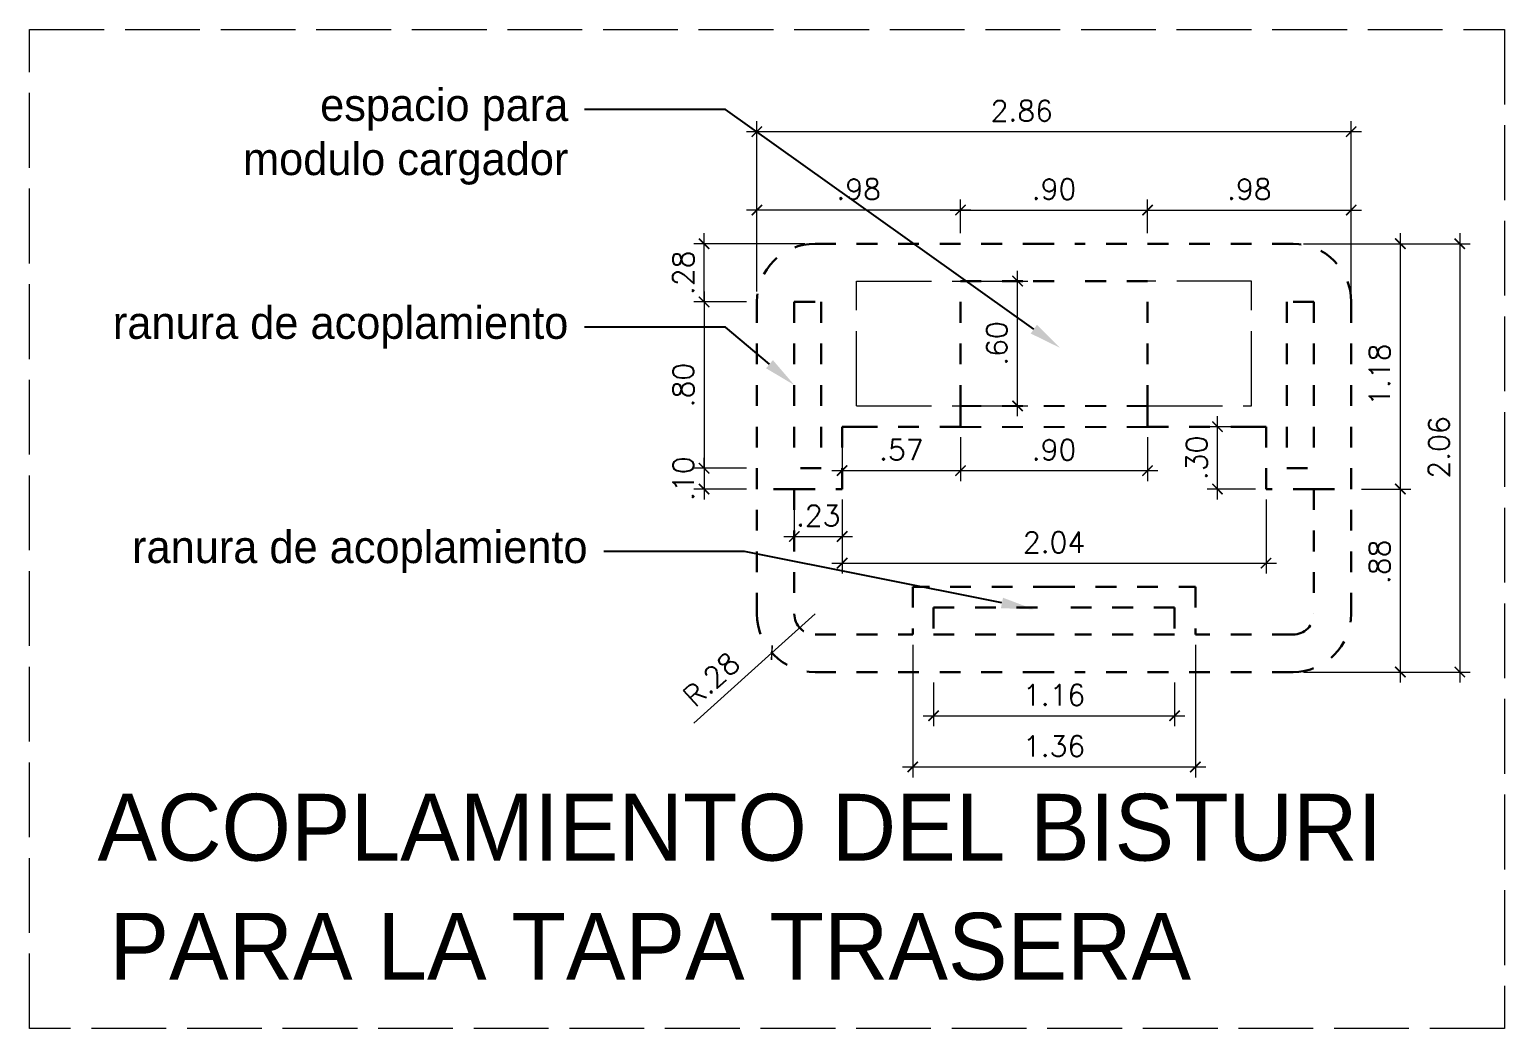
# Model space of a CAD drawing. Header units: millimetres. Extents: x 3117.9 to 3172.3, y 1005.1 to 1030.5.
# Drawn here: x 3139.8 to 3146.9, y 1022.98 to 1027.78 of the extents above; entities that cross this region are included whole.
import ezdxf
from ezdxf import colors
from ezdxf.entities.mleader import LeaderData, LeaderLine
from ezdxf.math import Vec2, Vec3

# ---------------------------------------------------------------- set-up
doc = ezdxf.new("R2010")
doc.units = ezdxf.units.MM
doc.linetypes.add('ACAD_ISO02W100', pattern=[15, 12, -3])
doc.linetypes.add('ACAD_ISO03W100', pattern=[30, 12, -18])
for name, color, linetype, lineweight in [('bloque', 2, 'Continuous', 25), ('corte', 1, 'Continuous', 30), ('MU-COTAS', 6, 'Continuous', 9), ('rayado', 130, 'ACAD_ISO03W100', 9)]:
    doc.layers.add(name, color=color, linetype=linetype, lineweight=lineweight)
doc.layers.add('MU-CascoExistente', color=200, linetype='Continuous')
doc.styles.get("Standard").update_dxf_attribs({"font": 'MOD20.TTF'})
doc.styles.add('T-COTA 1 en 50', font='romans.shx')
doc.dimstyles.new('cota exterior esc 1 en 50', dxfattribs={"dimtxt": 0.1, "dimasz": 0.05, "dimexe": 0.05, "dimexo": 0.05, "dimgap": 0.05, "dimtad": 1, "dimzin": 4, "dimdsep": 46, "dimtxsty": 'T-COTA 1 en 50', "dimblk": 'ARCHTICK', "dimcen": 2.5, "dimdle": 0.05, "dimclrd": 256, "dimclre": 256, "dimclrt": 240, "dimaunit": 1, "dimazin": 0, "dimtfac": 1, "dimtix": 1, "dimtmove": 0, "dimatfit": 3, "dimfxl": 1, "dimtolj": 1, "dimlwd": -1, "dimlwe": -1, "dimarcsym": 0})

# ---------------------------------------------------------------- blocks, each defined once
blk = doc.blocks.new('_ArchTick')
at = {"layer": 'MU-CascoExistente', "color": 0, "const_width": 0.15}
blk.add_lwpolyline([(-0.5, -0.5), (0.5, 0.5)], dxfattribs=at)
blk = doc.blocks.new('*D97')
at = {"layer": 'Defpoints', "color": 0, "ltscale": 0.002, "transparency": 16777216}
for p in [(3146.1618, 1027.2931), (3143.3018, 1026.4741), (3146.1618, 1026.4741)]:
    blk.add_point(p, dxfattribs=at)
at = {"layer": 'MU-COTAS', "ltscale": 0.002, "transparency": 16777216}
for p, q in [((3143.2518, 1027.2931), (3146.2118, 1027.2931)), ((3143.3018, 1026.5241), (3143.3018, 1027.3431)), ((3146.1618, 1026.5241), (3146.1618, 1027.3431))]:
    blk.add_line(p, q, dxfattribs=at)
at = {"layer": 'MU-COTAS', "ltscale": 0.002, "transparency": 16777216, "xscale": 0.05, "yscale": 0.05, "zscale": 0.05, "rotation": 180}
blk.add_blockref('_ArchTick', (3143.3018, 1027.2931), dxfattribs=at)
at = {"layer": 'MU-COTAS', "ltscale": 0.002, "transparency": 16777216, "xscale": 0.05, "yscale": 0.05, "zscale": 0.05}
blk.add_blockref('_ArchTick', (3146.1618, 1027.2931), dxfattribs=at)
at = {"layer": 'MU-COTAS', "color": 240, "ltscale": 0.002, "transparency": 16777216, "insert": (3144.5767, 1027.3931), "char_height": 0.1, "attachment_point": 5, "style": 'T-COTA 1 en 50'}
blk.add_mtext('\\A1;2.86', dxfattribs=at)
blk = doc.blocks.new('*D98')
at = {"layer": 'Defpoints', "color": 0, "ltscale": 0.002, "transparency": 16777216}
for p in [(3145.8818, 1026.7541), (3145.8818, 1024.6941), (3146.6842, 1024.6941)]:
    blk.add_point(p, dxfattribs=at)
at = {"layer": 'MU-COTAS', "ltscale": 0.002, "transparency": 16777216}
for p, q in [((3146.6842, 1026.8041), (3146.6842, 1024.6441)), ((3145.9318, 1026.7541), (3146.7342, 1026.7541)), ((3145.9318, 1024.6941), (3146.7342, 1024.6941))]:
    blk.add_line(p, q, dxfattribs=at)
at = {"layer": 'MU-COTAS', "ltscale": 0.002, "transparency": 16777216, "xscale": 0.05, "yscale": 0.05, "zscale": 0.05}
for p, rotation in [((3146.6842, 1026.7541), 90), ((3146.6842, 1024.6941), 270)]:
    blk.add_blockref('_ArchTick', p, dxfattribs=dict(at, rotation=rotation))
at = {"layer": 'MU-COTAS', "color": 240, "ltscale": 0.002, "transparency": 16777216, "insert": (3146.5842, 1025.7741), "char_height": 0.1, "attachment_point": 5, "rotation": 90, "style": 'T-COTA 1 en 50'}
blk.add_mtext('\\A1;2.06', dxfattribs=at)
blk = doc.blocks.new('*D99')
at = {"layer": 'Defpoints', "color": 0, "ltscale": 0.002, "transparency": 16777216}
for p in [(3145.5182, 1025.8741), (3145.7518, 1025.8741), (3145.7518, 1025.5741)]:
    blk.add_point(p, dxfattribs=at)
at = {"layer": 'MU-COTAS', "ltscale": 0.002, "transparency": 16777216}
for p, q in [((3145.7018, 1025.8741), (3145.4682, 1025.8741)), ((3145.5182, 1025.5241), (3145.5182, 1025.9241)), ((3145.7018, 1025.5741), (3145.4682, 1025.5741))]:
    blk.add_line(p, q, dxfattribs=at)
at = {"layer": 'MU-COTAS', "ltscale": 0.002, "transparency": 16777216, "xscale": 0.05, "yscale": 0.05, "zscale": 0.05}
for p, rotation in [((3145.5182, 1025.8741), 90), ((3145.5182, 1025.5741), 270)]:
    blk.add_blockref('_ArchTick', p, dxfattribs=dict(at, rotation=rotation))
at = {"layer": 'MU-COTAS', "color": 240, "ltscale": 0.002, "transparency": 16777216, "insert": (3145.4182, 1025.7241), "char_height": 0.1, "attachment_point": 5, "rotation": 90, "style": 'T-COTA 1 en 50'}
blk.add_mtext('\\A1;.30', dxfattribs=at)
blk = doc.blocks.new('*D100')
at = {"layer": 'Defpoints', "color": 0, "ltscale": 0.002, "transparency": 16777216}
for p in [(3143.7118, 1025.5741), (3145.7518, 1025.5741), (3145.7518, 1025.2177)]:
    blk.add_point(p, dxfattribs=at)
at = {"layer": 'MU-COTAS', "ltscale": 0.002, "transparency": 16777216}
for p, q in [((3143.7118, 1025.5241), (3143.7118, 1025.1677)), ((3145.7518, 1025.5241), (3145.7518, 1025.1677)), ((3143.6618, 1025.2177), (3145.8018, 1025.2177))]:
    blk.add_line(p, q, dxfattribs=at)
at = {"layer": 'MU-COTAS', "ltscale": 0.002, "transparency": 16777216, "xscale": 0.05, "yscale": 0.05, "zscale": 0.05, "rotation": 180}
blk.add_blockref('_ArchTick', (3143.7118, 1025.2177), dxfattribs=at)
at = {"layer": 'MU-COTAS', "ltscale": 0.002, "transparency": 16777216, "xscale": 0.05, "yscale": 0.05, "zscale": 0.05}
blk.add_blockref('_ArchTick', (3145.7518, 1025.2177), dxfattribs=at)
at = {"layer": 'MU-COTAS', "color": 240, "ltscale": 0.002, "transparency": 16777216, "insert": (3144.7318, 1025.3177), "char_height": 0.1, "attachment_point": 5, "style": 'T-COTA 1 en 50'}
blk.add_mtext('\\A1;2.04', dxfattribs=at)
blk = doc.blocks.new('*D101')
at = {"layer": 'Defpoints', "color": 0, "ltscale": 0.002, "transparency": 16777216}
for p in [(3143.7118, 1025.8741), (3144.2818, 1025.8741), (3144.2818, 1025.6626)]:
    blk.add_point(p, dxfattribs=at)
at = {"layer": 'MU-COTAS', "ltscale": 0.002, "transparency": 16777216}
for p, q in [((3143.7118, 1025.8241), (3143.7118, 1025.6126)), ((3144.2818, 1025.8241), (3144.2818, 1025.6126)), ((3143.6618, 1025.6626), (3144.3318, 1025.6626))]:
    blk.add_line(p, q, dxfattribs=at)
at = {"layer": 'MU-COTAS', "ltscale": 0.002, "transparency": 16777216, "xscale": 0.05, "yscale": 0.05, "zscale": 0.05, "rotation": 180}
blk.add_blockref('_ArchTick', (3143.7118, 1025.6626), dxfattribs=at)
at = {"layer": 'MU-COTAS', "ltscale": 0.002, "transparency": 16777216, "xscale": 0.05, "yscale": 0.05, "zscale": 0.05}
blk.add_blockref('_ArchTick', (3144.2818, 1025.6626), dxfattribs=at)
at = {"layer": 'MU-COTAS', "color": 240, "ltscale": 0.002, "transparency": 16777216, "insert": (3143.9968, 1025.7626), "char_height": 0.1, "attachment_point": 5, "style": 'T-COTA 1 en 50'}
blk.add_mtext('\\A1;.57', dxfattribs=at)
blk = doc.blocks.new('*D102')
at = {"layer": 'Defpoints', "color": 0, "ltscale": 0.002, "transparency": 16777216}
for p in [(3144.2818, 1025.8741), (3145.1818, 1025.8741), (3145.1818, 1025.6626)]:
    blk.add_point(p, dxfattribs=at)
at = {"layer": 'MU-COTAS', "ltscale": 0.002, "transparency": 16777216}
for p, q in [((3144.2818, 1025.8241), (3144.2818, 1025.6126)), ((3145.1818, 1025.8241), (3145.1818, 1025.6126)), ((3144.2318, 1025.6626), (3145.2318, 1025.6626))]:
    blk.add_line(p, q, dxfattribs=at)
at = {"layer": 'MU-COTAS', "ltscale": 0.002, "transparency": 16777216, "xscale": 0.05, "yscale": 0.05, "zscale": 0.05, "rotation": 180}
blk.add_blockref('_ArchTick', (3144.2818, 1025.6626), dxfattribs=at)
at = {"layer": 'MU-COTAS', "ltscale": 0.002, "transparency": 16777216, "xscale": 0.05, "yscale": 0.05, "zscale": 0.05}
blk.add_blockref('_ArchTick', (3145.1818, 1025.6626), dxfattribs=at)
at = {"layer": 'MU-COTAS', "color": 240, "ltscale": 0.002, "transparency": 16777216, "insert": (3144.7318, 1025.7626), "char_height": 0.1, "attachment_point": 5, "style": 'T-COTA 1 en 50'}
blk.add_mtext('\\A1;.90', dxfattribs=at)
blk = doc.blocks.new('*D103')
at = {"layer": 'Defpoints', "color": 0, "ltscale": 0.002, "transparency": 16777216}
for p in [(3144.2818, 1026.5741), (3144.5563, 1026.5741), (3144.2818, 1025.9741)]:
    blk.add_point(p, dxfattribs=at)
at = {"layer": 'MU-COTAS', "ltscale": 0.002, "transparency": 16777216}
for p, q in [((3144.3318, 1026.5741), (3144.6063, 1026.5741)), ((3144.5563, 1025.9241), (3144.5563, 1026.6241)), ((3144.3318, 1025.9741), (3144.6063, 1025.9741))]:
    blk.add_line(p, q, dxfattribs=at)
at = {"layer": 'MU-COTAS', "ltscale": 0.002, "transparency": 16777216, "xscale": 0.05, "yscale": 0.05, "zscale": 0.05}
for p, rotation in [((3144.5563, 1026.5741), 90), ((3144.5563, 1025.9741), 270)]:
    blk.add_blockref('_ArchTick', p, dxfattribs=dict(at, rotation=rotation))
at = {"layer": 'MU-COTAS', "color": 240, "ltscale": 0.002, "transparency": 16777216, "insert": (3144.4563, 1026.2741), "char_height": 0.1, "attachment_point": 5, "rotation": 90, "style": 'T-COTA 1 en 50'}
blk.add_mtext('\\A1;.60', dxfattribs=at)
blk = doc.blocks.new('*D22')
at = {"layer": 'Defpoints', "color": 0, "ltscale": 0.002, "transparency": 16777216}
for p in [(3143.3018, 1026.9162), (3144.2818, 1026.7541), (3143.3018, 1026.4741)]:
    blk.add_point(p, dxfattribs=at)
at = {"layer": 'MU-COTAS', "ltscale": 0.002, "transparency": 16777216}
for p, q in [((3143.3018, 1026.5241), (3143.3018, 1026.9662)), ((3144.2818, 1026.8041), (3144.2818, 1026.9662)), ((3144.3318, 1026.9162), (3143.2518, 1026.9162))]:
    blk.add_line(p, q, dxfattribs=at)
at = {"layer": 'MU-COTAS', "ltscale": 0.002, "transparency": 16777216, "xscale": 0.05, "yscale": 0.05, "zscale": 0.05, "rotation": 180}
blk.add_blockref('_ArchTick', (3143.3018, 1026.9162), dxfattribs=at)
at = {"layer": 'MU-COTAS', "ltscale": 0.002, "transparency": 16777216, "xscale": 0.05, "yscale": 0.05, "zscale": 0.05}
blk.add_blockref('_ArchTick', (3144.2818, 1026.9162), dxfattribs=at)
at = {"layer": 'MU-COTAS', "color": 240, "ltscale": 0.002, "transparency": 16777216, "insert": (3143.7918, 1027.0162), "char_height": 0.1, "attachment_point": 5, "style": 'T-COTA 1 en 50'}
blk.add_mtext('\\A1;.98', dxfattribs=at)
blk = doc.blocks.new('*D23')
at = {"layer": 'Defpoints', "color": 0, "ltscale": 0.002, "transparency": 16777216}
for p in [(3145.1818, 1026.9162), (3144.2818, 1026.7541), (3145.1818, 1026.7541)]:
    blk.add_point(p, dxfattribs=at)
at = {"layer": 'MU-COTAS', "ltscale": 0.002, "transparency": 16777216}
for p, q in [((3144.2818, 1026.8041), (3144.2818, 1026.9662)), ((3145.1818, 1026.8041), (3145.1818, 1026.9662)), ((3144.2318, 1026.9162), (3145.2318, 1026.9162))]:
    blk.add_line(p, q, dxfattribs=at)
at = {"layer": 'MU-COTAS', "ltscale": 0.002, "transparency": 16777216, "xscale": 0.05, "yscale": 0.05, "zscale": 0.05, "rotation": 180}
blk.add_blockref('_ArchTick', (3144.2818, 1026.9162), dxfattribs=at)
at = {"layer": 'MU-COTAS', "ltscale": 0.002, "transparency": 16777216, "xscale": 0.05, "yscale": 0.05, "zscale": 0.05}
blk.add_blockref('_ArchTick', (3145.1818, 1026.9162), dxfattribs=at)
at = {"layer": 'MU-COTAS', "color": 240, "ltscale": 0.002, "transparency": 16777216, "insert": (3144.7318, 1027.0162), "char_height": 0.1, "attachment_point": 5, "style": 'T-COTA 1 en 50'}
blk.add_mtext('\\A1;.90', dxfattribs=at)
blk = doc.blocks.new('*D104')
at = {"layer": 'Defpoints', "color": 0, "ltscale": 0.002, "transparency": 16777216}
for p in [(3146.1618, 1026.9162), (3145.1818, 1026.7541), (3146.1618, 1026.4741)]:
    blk.add_point(p, dxfattribs=at)
at = {"layer": 'MU-COTAS', "ltscale": 0.002, "transparency": 16777216}
for p, q in [((3145.1818, 1026.8041), (3145.1818, 1026.9662)), ((3146.1618, 1026.5241), (3146.1618, 1026.9662)), ((3145.1318, 1026.9162), (3146.2118, 1026.9162))]:
    blk.add_line(p, q, dxfattribs=at)
at = {"layer": 'MU-COTAS', "ltscale": 0.002, "transparency": 16777216, "xscale": 0.05, "yscale": 0.05, "zscale": 0.05, "rotation": 180}
blk.add_blockref('_ArchTick', (3145.1818, 1026.9162), dxfattribs=at)
at = {"layer": 'MU-COTAS', "ltscale": 0.002, "transparency": 16777216, "xscale": 0.05, "yscale": 0.05, "zscale": 0.05}
blk.add_blockref('_ArchTick', (3146.1618, 1026.9162), dxfattribs=at)
at = {"layer": 'MU-COTAS', "color": 240, "ltscale": 0.002, "transparency": 16777216, "insert": (3145.6718, 1027.0162), "char_height": 0.1, "attachment_point": 5, "style": 'T-COTA 1 en 50'}
blk.add_mtext('\\A1;.98', dxfattribs=at)
blk = doc.blocks.new('*D105')
at = {"layer": 'Defpoints', "color": 0, "ltscale": 0.002, "transparency": 16777216}
for p in [(3143.4818, 1025.5741), (3143.7118, 1025.5741), (3143.7118, 1025.3459)]:
    blk.add_point(p, dxfattribs=at)
at = {"layer": 'MU-COTAS', "ltscale": 0.002, "transparency": 16777216}
for p, q in [((3143.4818, 1025.5241), (3143.4818, 1025.2959)), ((3143.7118, 1025.5241), (3143.7118, 1025.2959)), ((3143.4318, 1025.3459), (3143.7618, 1025.3459))]:
    blk.add_line(p, q, dxfattribs=at)
at = {"layer": 'MU-COTAS', "ltscale": 0.002, "transparency": 16777216, "xscale": 0.05, "yscale": 0.05, "zscale": 0.05, "rotation": 180}
blk.add_blockref('_ArchTick', (3143.4818, 1025.3459), dxfattribs=at)
at = {"layer": 'MU-COTAS', "ltscale": 0.002, "transparency": 16777216, "xscale": 0.05, "yscale": 0.05, "zscale": 0.05}
blk.add_blockref('_ArchTick', (3143.7118, 1025.3459), dxfattribs=at)
at = {"layer": 'MU-COTAS', "color": 240, "ltscale": 0.002, "transparency": 16777216, "insert": (3143.5968, 1025.4459), "char_height": 0.1, "attachment_point": 5, "style": 'T-COTA 1 en 50'}
blk.add_mtext('\\A1;.23', dxfattribs=at)
blk = doc.blocks.new('*D106')
at = {"layer": 'Defpoints', "color": 0, "ltscale": 0.002, "transparency": 16777216}
for p in [(3144.0518, 1024.8741), (3145.4118, 1024.8741), (3145.4118, 1024.2373)]:
    blk.add_point(p, dxfattribs=at)
at = {"layer": 'MU-COTAS', "ltscale": 0.002, "transparency": 16777216}
for p, q in [((3144.0518, 1024.8241), (3144.0518, 1024.1873)), ((3145.4118, 1024.8241), (3145.4118, 1024.1873)), ((3144.0018, 1024.2373), (3145.4618, 1024.2373))]:
    blk.add_line(p, q, dxfattribs=at)
at = {"layer": 'MU-COTAS', "ltscale": 0.002, "transparency": 16777216, "xscale": 0.05, "yscale": 0.05, "zscale": 0.05, "rotation": 180}
blk.add_blockref('_ArchTick', (3144.0518, 1024.2373), dxfattribs=at)
at = {"layer": 'MU-COTAS', "ltscale": 0.002, "transparency": 16777216, "xscale": 0.05, "yscale": 0.05, "zscale": 0.05}
blk.add_blockref('_ArchTick', (3145.4118, 1024.2373), dxfattribs=at)
at = {"layer": 'MU-COTAS', "color": 240, "ltscale": 0.002, "transparency": 16777216, "insert": (3144.7318, 1024.3373), "char_height": 0.1, "attachment_point": 5, "style": 'T-COTA 1 en 50'}
blk.add_mtext('\\A1;1.36', dxfattribs=at)
blk = doc.blocks.new('*D107')
at = {"layer": 'Defpoints', "color": 0, "ltscale": 0.002, "transparency": 16777216}
for p in [(3144.1518, 1024.6941), (3145.3118, 1024.6941), (3145.3118, 1024.4838)]:
    blk.add_point(p, dxfattribs=at)
at = {"layer": 'MU-COTAS', "ltscale": 0.002, "transparency": 16777216}
for p, q in [((3144.1518, 1024.6441), (3144.1518, 1024.4338)), ((3145.3118, 1024.6441), (3145.3118, 1024.4338)), ((3144.1018, 1024.4838), (3145.3618, 1024.4838))]:
    blk.add_line(p, q, dxfattribs=at)
at = {"layer": 'MU-COTAS', "ltscale": 0.002, "transparency": 16777216, "xscale": 0.05, "yscale": 0.05, "zscale": 0.05, "rotation": 180}
blk.add_blockref('_ArchTick', (3144.1518, 1024.4838), dxfattribs=at)
at = {"layer": 'MU-COTAS', "ltscale": 0.002, "transparency": 16777216, "xscale": 0.05, "yscale": 0.05, "zscale": 0.05}
blk.add_blockref('_ArchTick', (3145.3118, 1024.4838), dxfattribs=at)
at = {"layer": 'MU-COTAS', "color": 240, "ltscale": 0.002, "transparency": 16777216, "insert": (3144.7318, 1024.5838), "char_height": 0.1, "attachment_point": 5, "style": 'T-COTA 1 en 50'}
blk.add_mtext('\\A1;1.16', dxfattribs=at)
blk = doc.blocks.new('*D108')
at = {"layer": 'Defpoints', "color": 0, "ltscale": 0.002, "transparency": 16777216}
for p in [(3145.8818, 1026.7541), (3146.1618, 1025.5741), (3146.3981, 1025.5741)]:
    blk.add_point(p, dxfattribs=at)
at = {"layer": 'MU-COTAS', "ltscale": 0.002, "transparency": 16777216}
for p, q in [((3146.3981, 1026.8041), (3146.3981, 1025.5241)), ((3145.9318, 1026.7541), (3146.4481, 1026.7541)), ((3146.2118, 1025.5741), (3146.4481, 1025.5741))]:
    blk.add_line(p, q, dxfattribs=at)
at = {"layer": 'MU-COTAS', "ltscale": 0.002, "transparency": 16777216, "xscale": 0.05, "yscale": 0.05, "zscale": 0.05}
for p, rotation in [((3146.3981, 1026.7541), 90), ((3146.3981, 1025.5741), 270)]:
    blk.add_blockref('_ArchTick', p, dxfattribs=dict(at, rotation=rotation))
at = {"layer": 'MU-COTAS', "color": 240, "ltscale": 0.002, "transparency": 16777216, "insert": (3146.2981, 1026.1241), "char_height": 0.1, "attachment_point": 5, "rotation": 90, "style": 'T-COTA 1 en 50'}
blk.add_mtext('\\A1;1.18', dxfattribs=at)
blk = doc.blocks.new('*D109')
at = {"layer": 'Defpoints', "color": 0, "ltscale": 0.002, "transparency": 16777216}
for p in [(3146.1618, 1025.5741), (3145.8818, 1024.6941), (3146.3981, 1024.6941)]:
    blk.add_point(p, dxfattribs=at)
at = {"layer": 'MU-COTAS', "ltscale": 0.002, "transparency": 16777216}
for p, q in [((3146.3981, 1025.6241), (3146.3981, 1024.6441)), ((3146.2118, 1025.5741), (3146.4481, 1025.5741)), ((3145.9318, 1024.6941), (3146.4481, 1024.6941))]:
    blk.add_line(p, q, dxfattribs=at)
at = {"layer": 'MU-COTAS', "ltscale": 0.002, "transparency": 16777216, "xscale": 0.05, "yscale": 0.05, "zscale": 0.05}
for p, rotation in [((3146.3981, 1025.5741), 90), ((3146.3981, 1024.6941), 270)]:
    blk.add_blockref('_ArchTick', p, dxfattribs=dict(at, rotation=rotation))
at = {"layer": 'MU-COTAS', "color": 240, "ltscale": 0.002, "transparency": 16777216, "insert": (3146.2981, 1025.2241), "char_height": 0.1, "attachment_point": 5, "rotation": 90, "style": 'T-COTA 1 en 50'}
blk.add_mtext('\\A1;.88', dxfattribs=at)
blk = doc.blocks.new('*D164')
at = {"layer": 'Defpoints', "color": 0, "ltscale": 0.002, "transparency": 16777216}
for p in [(3143.5818, 1024.9741), (3143.3737, 1024.7866)]:
    blk.add_point(p, dxfattribs=at)
at = {"layer": 'MU-COTAS', "ltscale": 0.002, "transparency": 16777216}
for p in [(3143.5818, 1024.9741), (3142.9988, 1024.4488)]:
    blk.add_line(p, (3143.3737, 1024.7866), dxfattribs=at)
at = {"layer": 'MU-COTAS', "ltscale": 0.002, "transparency": 16777216, "xscale": 0.05, "yscale": 0.05, "zscale": 0.05, "rotation": 42.02050306915752}
blk.add_blockref('_ArchTick', (3143.3737, 1024.7866), dxfattribs=at)
at = {"layer": 'MU-COTAS', "color": 240, "ltscale": 0.002, "transparency": 16777216, "insert": (3143.0822, 1024.6585), "char_height": 0.1, "attachment_point": 5, "rotation": 42.0205, "style": 'T-COTA 1 en 50'}
blk.add_mtext('\\A1;R.28', dxfattribs=at)
blk = doc.blocks.new('*D165')
at = {"layer": 'Defpoints', "color": 0, "ltscale": 0.002, "transparency": 16777216}
for p in [(3143.3018, 1026.4741), (3143.0479, 1025.6741), (3143.3018, 1025.6741)]:
    blk.add_point(p, dxfattribs=at)
at = {"layer": 'MU-COTAS', "ltscale": 0.002, "transparency": 16777216}
for p, q in [((3143.0479, 1026.5241), (3143.0479, 1025.6241)), ((3143.2518, 1026.4741), (3142.9979, 1026.4741)), ((3143.2518, 1025.6741), (3142.9979, 1025.6741))]:
    blk.add_line(p, q, dxfattribs=at)
at = {"layer": 'MU-COTAS', "ltscale": 0.002, "transparency": 16777216, "xscale": 0.05, "yscale": 0.05, "zscale": 0.05}
for p, rotation in [((3143.0479, 1026.4741), 90), ((3143.0479, 1025.6741), 270)]:
    blk.add_blockref('_ArchTick', p, dxfattribs=dict(at, rotation=rotation))
at = {"layer": 'MU-COTAS', "color": 240, "ltscale": 0.002, "transparency": 16777216, "insert": (3142.9479, 1026.0741), "char_height": 0.1, "attachment_point": 5, "rotation": 90, "style": 'T-COTA 1 en 50'}
blk.add_mtext('\\A1;.80', dxfattribs=at)
blk = doc.blocks.new('*D166')
at = {"layer": 'Defpoints', "color": 0, "ltscale": 0.002, "transparency": 16777216}
for p in [(3143.0479, 1026.7541), (3143.5818, 1026.7541), (3143.3018, 1026.4741)]:
    blk.add_point(p, dxfattribs=at)
at = {"layer": 'MU-COTAS', "ltscale": 0.002, "transparency": 16777216}
for p, q in [((3143.0479, 1026.7541), (3143.0479, 1026.8041)), ((3143.5318, 1026.7541), (3142.9979, 1026.7541)), ((3143.0479, 1026.4741), (3143.0479, 1026.7541)), ((3143.2518, 1026.4741), (3142.9979, 1026.4741)), ((3143.0479, 1026.4741), (3143.0479, 1026.4241))]:
    blk.add_line(p, q, dxfattribs=at)
at = {"layer": 'MU-COTAS', "ltscale": 0.002, "transparency": 16777216, "xscale": 0.05, "yscale": 0.05, "zscale": 0.05}
for p, rotation in [((3143.0479, 1026.7541), 270), ((3143.0479, 1026.4741), 90)]:
    blk.add_blockref('_ArchTick', p, dxfattribs=dict(at, rotation=rotation))
at = {"layer": 'MU-COTAS', "color": 240, "ltscale": 0.002, "transparency": 16777216, "insert": (3142.9479, 1026.6141), "char_height": 0.1, "attachment_point": 5, "rotation": 90, "style": 'T-COTA 1 en 50'}
blk.add_mtext('\\A1;.28', dxfattribs=at)
blk = doc.blocks.new('*D167')
at = {"layer": 'Defpoints', "color": 0, "ltscale": 0.002, "transparency": 16777216}
for p in [(3143.3018, 1025.6741), (3143.0479, 1025.5741), (3143.3018, 1025.5741)]:
    blk.add_point(p, dxfattribs=at)
at = {"layer": 'MU-COTAS', "ltscale": 0.002, "transparency": 16777216}
for p, q in [((3143.0479, 1025.6741), (3143.0479, 1025.7241)), ((3143.2518, 1025.6741), (3142.9979, 1025.6741)), ((3143.0479, 1025.6741), (3143.0479, 1025.5741)), ((3143.2518, 1025.5741), (3142.9979, 1025.5741)), ((3143.0479, 1025.5741), (3143.0479, 1025.5241))]:
    blk.add_line(p, q, dxfattribs=at)
at = {"layer": 'MU-COTAS', "ltscale": 0.002, "transparency": 16777216, "xscale": 0.05, "yscale": 0.05, "zscale": 0.05}
for p, rotation in [((3143.0479, 1025.6741), 270), ((3143.0479, 1025.5741), 90)]:
    blk.add_blockref('_ArchTick', p, dxfattribs=dict(at, rotation=rotation))
at = {"layer": 'MU-COTAS', "color": 240, "ltscale": 0.002, "transparency": 16777216, "insert": (3142.9479, 1025.6241), "char_height": 0.1, "attachment_point": 5, "rotation": 90, "style": 'T-COTA 1 en 50'}
blk.add_mtext('\\A1;.10', dxfattribs=at)

msp = doc.modelspace()

# ---------------------------------------------------------------- linework, layer by layer
at = {"layer": 'bloque', "linetype": 'ACAD_ISO02W100', "ltscale": 1e-07}
for p, q in [((3144.2818, 1025.9741), (3145.1818, 1025.9741)), ((3144.2818, 1025.8741), (3145.1818, 1025.8741))]:
    msp.add_line(p, q, dxfattribs=at)
at = {"layer": 'corte', "linetype": 'ACAD_ISO02W100', "ltscale": 1e-07}
for p, q in [((3143.5818, 1026.7541), (3144.6318, 1026.7541)), ((3144.6318, 1026.7541), (3144.8318, 1026.7541)), ((3145.8818, 1026.7541), (3144.8318, 1026.7541)), ((3144.2818, 1026.5741), (3144.6318, 1026.5741)), ((3144.2818, 1025.9741), (3144.2818, 1026.5741)), ((3144.6318, 1026.5741), (3144.8318, 1026.5741)), ((3145.1818, 1026.5741), (3144.8318, 1026.5741)), ((3145.1818, 1025.9741), (3145.1818, 1026.5741)), ((3143.3018, 1026.4741), (3143.3018, 1024.9741)), ((3143.4818, 1026.4741), (3143.4818, 1025.6741)), ((3143.4818, 1026.4741), (3143.6118, 1026.4741)), ((3143.6118, 1026.4741), (3143.6118, 1025.6741)), ((3145.9818, 1026.4741), (3145.8518, 1026.4741)), ((3145.8518, 1026.4741), (3145.8518, 1025.6741)), ((3145.9818, 1026.4741), (3145.9818, 1025.6741)), ((3146.1618, 1026.4741), (3146.1618, 1024.9741)), ((3144.2818, 1025.9741), (3144.2818, 1025.8741)), ((3145.1818, 1025.9741), (3145.1818, 1025.8741)), ((3143.7118, 1025.8741), (3143.7118, 1025.5741)), ((3143.7818, 1025.8741), (3143.7118, 1025.8741)), ((3143.7818, 1025.8741), (3144.2818, 1025.8741)), ((3145.1818, 1025.8741), (3145.6818, 1025.8741)), ((3145.6818, 1025.8741), (3145.7518, 1025.8741)), ((3145.7518, 1025.8741), (3145.7518, 1025.5741)), ((3143.6118, 1025.6741), (3143.4818, 1025.6741)), ((3145.8518, 1025.6741), (3145.9818, 1025.6741)), ((3143.4818, 1025.5741), (3143.3018, 1025.5741)), ((3143.4818, 1025.5741), (3143.4818, 1024.9741)), ((3143.4818, 1025.5741), (3143.7118, 1025.5741)), ((3145.9818, 1025.5741), (3145.7518, 1025.5741)), ((3145.9818, 1025.5741), (3145.9818, 1024.9741)), ((3145.9818, 1025.5741), (3146.1618, 1025.5741)), ((3144.7318, 1025.1041), (3144.0518, 1025.1041)), ((3144.0518, 1025.1041), (3144.0518, 1024.8741)), ((3144.7318, 1025.1041), (3145.4118, 1025.1041)), ((3145.4118, 1025.1041), (3145.4118, 1024.8741)), ((3144.1518, 1025.0041), (3144.7318, 1025.0041)), ((3144.1518, 1025.0041), (3144.1518, 1024.8741)), ((3145.3118, 1025.0041), (3144.7318, 1025.0041)), ((3145.3118, 1025.0041), (3145.3118, 1024.8741)), ((3143.5818, 1024.8741), (3144.0518, 1024.8741)), ((3144.1518, 1024.8741), (3144.6318, 1024.8741)), ((3144.6318, 1024.8741), (3144.8318, 1024.8741)), ((3145.3118, 1024.8741), (3144.8318, 1024.8741)), ((3145.8818, 1024.8741), (3145.4118, 1024.8741)), ((3143.5818, 1024.6941), (3144.6318, 1024.6941)), ((3144.6318, 1024.6941), (3144.8318, 1024.6941)), ((3145.8818, 1024.6941), (3144.8318, 1024.6941))]:
    msp.add_line(p, q, dxfattribs=at)
for centre, radius, start, end in [((3143.5818, 1026.4741), 0.28, 90, 180), ((3145.8818, 1026.4741), 0.28, 0, 90), ((3143.5818, 1024.9741), 0.28, 180, 270), ((3143.5818, 1024.9741), 0.1, 180, 270), ((3145.8818, 1024.9741), 0.1, 270, 0), ((3145.8818, 1024.9741), 0.28, 270, 0)]:
    msp.add_arc(centre, radius, start, end, dxfattribs=at)
at = {"layer": 'rayado', "linetype": 'ACAD_ISO02W100', "ltscale": 0.03}
for p, q in [((3143.7818, 1026.5741), (3144.2818, 1026.5741)), ((3143.7818, 1025.9741), (3143.7818, 1026.5741)), ((3145.6818, 1026.5741), (3145.1818, 1026.5741)), ((3145.6818, 1025.9741), (3145.6818, 1026.5741)), ((3143.7818, 1025.9741), (3144.2818, 1025.9741)), ((3145.1818, 1025.9741), (3145.6818, 1025.9741))]:
    msp.add_line(p, q, dxfattribs=at)
msp.add_lwpolyline([(3139.8015, 1027.7843), (3146.8994, 1027.7843), (3146.8994, 1022.9795), (3139.8015, 1022.9795)], close=True, dxfattribs=at)

# ---------------------------------------------------------------- texts
at = {"layer": 'corte', "linetype": 'ACAD_ISO02W100', "ltscale": 1e-07}
for s, p in [('ACOPLAMIENTO DEL BISTURI ', (3140.1287, 1023.787)), (' PARA LA TAPA TRASERA', (3140.0671, 1023.2144))]:
    msp.add_text(s, height=0.321271, dxfattribs=at).set_placement(p)

# ---------------------------------------------------------------- dimensions: what is measured, and where the dimension line sits
at = {"layer": 'MU-COTAS', "ltscale": 0.002}
for base, p1, p2, picture, middle in [((3146.1618, 1027.2931), (3143.3018, 1026.4741), (3146.1618, 1026.4741), '*D97', (3144.5767, 1027.2931)), ((3143.7118, 1025.3459), (3143.4818, 1025.5741), (3143.7118, 1025.5741), '*D105', (3143.5968, 1025.3459)), ((3145.7518, 1025.2177), (3143.7118, 1025.5741), (3145.7518, 1025.5741), '*D100', (3144.7318, 1025.2177)), ((3145.4118, 1024.2373), (3144.0518, 1024.8741), (3145.4118, 1024.8741), '*D106', (3144.7318, 1024.2373)), ((3145.3118, 1024.4838), (3144.1518, 1024.6941), (3145.3118, 1024.6941), '*D107', (3144.7318, 1024.4838))]:
    dim = msp.add_linear_dim(base=base, p1=p1, p2=p2, dimstyle='cota exterior esc 1 en 50', dxfattribs=at)
    dim.commit()
    dim.dimension.update_dxf_attribs({"geometry": picture, "text_midpoint": middle, "dimtype": 160})
for base, p1, p2, picture, middle in [((3143.3018, 1026.9162), (3144.2818, 1026.7541), (3143.3018, 1026.4741), '*D22', (3143.7918, 1027.0162)), ((3145.1818, 1026.9162), (3144.2818, 1026.7541), (3145.1818, 1026.7541), '*D23', (3144.7318, 1027.0162)), ((3146.1618, 1026.9162), (3145.1818, 1026.7541), (3146.1618, 1026.4741), '*D104', (3145.6718, 1027.0162)), ((3144.2818, 1025.6626), (3143.7118, 1025.8741), (3144.2818, 1025.8741), '*D101', (3143.9968, 1025.7626)), ((3145.1818, 1025.6626), (3144.2818, 1025.8741), (3145.1818, 1025.8741), '*D102', (3144.7318, 1025.7626))]:
    dim = msp.add_linear_dim(base=base, p1=p1, p2=p2, dimstyle='cota exterior esc 1 en 50', dxfattribs=at)
    dim.commit()
    dim.dimension.update_dxf_attribs({"geometry": picture, "text_midpoint": middle})
for base, p1, p2, picture, middle in [((3143.0479, 1026.7541), (3143.3018, 1026.4741), (3143.5818, 1026.7541), '*D166', (3142.9479, 1026.6141)), ((3143.0479, 1025.6741), (3143.3018, 1026.4741), (3143.3018, 1025.6741), '*D165', (3142.9479, 1026.0741)), ((3143.0479, 1025.5741), (3143.3018, 1025.6741), (3143.3018, 1025.5741), '*D167', (3142.9479, 1025.6241))]:
    dim = msp.add_linear_dim(base=base, p1=p1, p2=p2, angle=90, dimstyle='cota exterior esc 1 en 50', dxfattribs=at)
    dim.commit()
    dim.dimension.update_dxf_attribs({"geometry": picture, "text_midpoint": middle})
for base, p1, p2, picture, middle in [((3146.6842, 1024.6941), (3145.8818, 1026.7541), (3145.8818, 1024.6941), '*D98', (3146.6842, 1025.7741)), ((3146.3981, 1025.5741), (3145.8818, 1026.7541), (3146.1618, 1025.5741), '*D108', (3146.3981, 1026.1241)), ((3144.5563, 1026.5741), (3144.2818, 1025.9741), (3144.2818, 1026.5741), '*D103', (3144.5563, 1026.2741)), ((3145.5182, 1025.8741), (3145.7518, 1025.5741), (3145.7518, 1025.8741), '*D99', (3145.5182, 1025.7241)), ((3146.3981, 1024.6941), (3146.1618, 1025.5741), (3145.8818, 1024.6941), '*D109', (3146.3981, 1025.2241))]:
    dim = msp.add_linear_dim(base=base, p1=p1, p2=p2, angle=90, dimstyle='cota exterior esc 1 en 50', dxfattribs=at)
    dim.commit()
    dim.dimension.update_dxf_attribs({"geometry": picture, "text_midpoint": middle, "dimtype": 160})
dim = msp.add_radius_dim(center=(3143.5818, 1024.9741), mpoint=(3143.3737, 1024.7866), dimstyle='cota exterior esc 1 en 50', dxfattribs=at)
dim.commit()
dim.dimension.update_dxf_attribs({"geometry": '*D164', "text_midpoint": (3143.0822, 1024.6585)})

# ---------------------------------------------------------------- leaders
at = {"layer": 'bloque', "linetype": 'ACAD_ISO02W100', "ltscale": 1e-07}
ml = msp.add_multileader_mtext('Standard', dxfattribs=at)
ml.set_content('espacio para \\Pmodulo cargador', color=256)
ml.set_leader_properties()
ml.build(insert=Vec2(0, 0))
ml.multileader.update_dxf_attribs({"arrow_head_size": 0.156})
ctx = ml.context
ctx.base_point, ctx.char_height, ctx.arrow_head_size, ctx.landing_gap_size, ctx.plane_origin = Vec3(3140.7154, 1027.3993), 0.156, 0.156, 0.078, Vec3(3143.1474, 1026.1015)
ctx.text_align_type = 2
notes = []
notes.append((ctx, [(0, (1, 1, 0), (3143.1504, 1027.3993), (-1, 0), 0.6779, [(0, [(3144.7616, 1026.2526)], 0, [])])]))
ctx.mtext.insert, ctx.mtext.alignment, ctx.mtext.flow_direction = Vec3(3142.3945, 1027.5002), 3, 5
ml = msp.add_multileader_mtext('Standard', dxfattribs=at)
ml.set_content('ranura de acoplamiento', color=256)
ml.set_leader_properties()
ml.build(insert=Vec2(0, 0))
ml.multileader.update_dxf_attribs({"arrow_head_size": 0.156})
ctx = ml.context
ctx.base_point, ctx.char_height, ctx.arrow_head_size, ctx.landing_gap_size, ctx.plane_origin = Vec3(3140.0565, 1026.3529), 0.156, 0.156, 0.078, Vec3(3143.1474, 1025.055)
ctx.text_align_type = 2
notes.append((ctx, [(0, (1, 1, 0), (3143.1504, 1026.3529), (-1, 0), 0.6779, [(0, [(3143.4818, 1026.0741)], 0, [])])]))
ctx.mtext.insert, ctx.mtext.alignment, ctx.mtext.flow_direction = Vec3(3142.3945, 1026.4525), 3, 5
ml = msp.add_multileader_mtext('Standard', dxfattribs=at)
ml.set_content('ranura de acoplamiento', color=256)
ml.set_leader_properties()
ml.build(insert=Vec2(0, 0))
ml.multileader.update_dxf_attribs({"arrow_head_size": 0.156})
ctx = ml.context
ctx.base_point, ctx.char_height, ctx.arrow_head_size, ctx.landing_gap_size, ctx.plane_origin = Vec3(3140.149, 1025.2743), 0.156, 0.156, 0.078, Vec3(3144.2997, 1023.9764)
ctx.text_align_type = 2
notes.append((ctx, [(0, (1, 1, 0), (3143.2429, 1025.2743), (-1, 0), 0.6779, [(0, [(3144.634, 1024.9955)], 0, [])])]))
ctx.mtext.insert, ctx.mtext.alignment, ctx.mtext.flow_direction = Vec3(3142.487, 1025.3739), 3, 5
for ctx, leaders in notes:
    for number, flags, end, landing, length, lines in leaders:
        leader = LeaderData()
        leader.index, (leader.has_last_leader_line, leader.has_dogleg_vector, leader.attachment_direction) = number, flags
        leader.last_leader_point, leader.dogleg_vector, leader.dogleg_length = Vec3(end), Vec3(landing), length
        for number, points, colour, breaks in lines:
            line = LeaderLine()
            line.index, line.vertices, line.color, line.breaks = number, Vec3.list(points), colors.encode_raw_color(colour), breaks
            leader.lines.append(line)
        ctx.leaders.append(leader)

doc.saveas('drawing.dxf')
